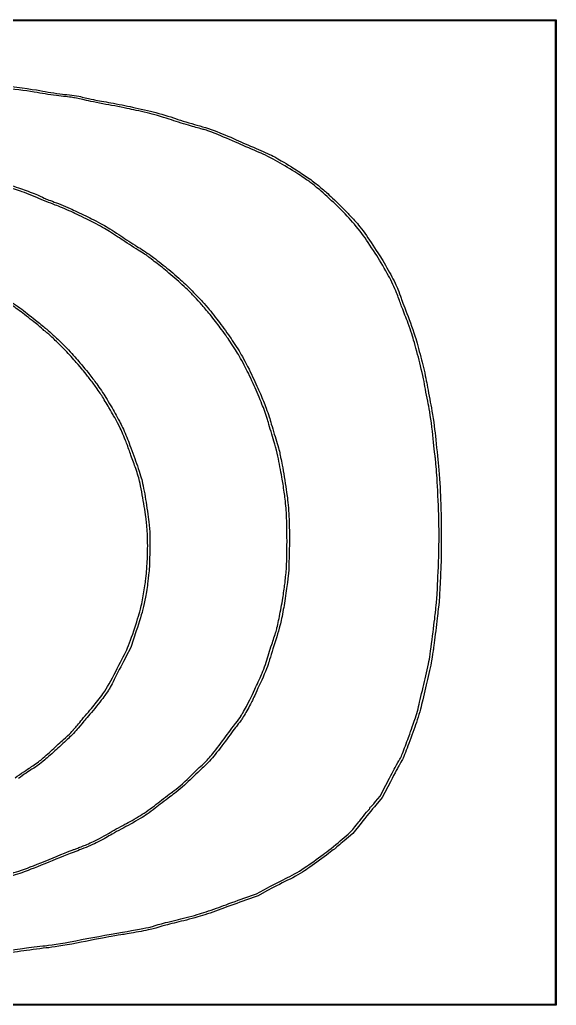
# Model space of a CAD drawing. Header units: millimetres. Extents: x 2 to 499, y 1 to 498.
# Drawn here: x 363.9 to 499.2, y 249 to 497.6 of the extents above; entities that cross this region are included whole.
import ezdxf

# ---------------------------------------------------------------- set-up
doc = ezdxf.new("R2010")
doc.units = ezdxf.units.MM
doc.layers.add('Calque_1', color=7, linetype='CONTINUOUS')

msp = doc.modelspace()

# ---------------------------------------------------------------- linework, layer by layer
at = {"layer": 'Calque_1', "color": 7}
for points in [[(1.796691, 373.29906), (1.796691, 497.562898), (250.50378, 497.562898), (499.21088, 497.562898), (499.21088, 373.29906), (499.21088, 249.03523), (250.50378, 249.03523), (1.796691, 249.03523)], [(499.05032, 373.29906), (499.05032, 497.239925), (250.58406, 497.239925), (2.11781, 497.239925), (2.11781, 373.29906), (2.11781, 249.3582), (250.58406, 249.3582), (499.05032, 249.3582)]]:
    msp.add_lwpolyline(points, close=True, dxfattribs=at)
for points in [[(396.45899, 370.95751), (396.75772, 368.45447), (396.69642, 363.77137)], [(393.29451, 343.42407), (391.92207, 339.22542), (390.67315, 336.88388)], [(453.63247, 300.41038), (454.81733, 301.80546), (456.22459, 304.52828)], [(457.37111, 305.39398), (455.30914, 301.43757), (453.69784, 299.53005)], [(449.99927, 294.98237), (447.91199, 292.34223), (445.74443, 290.52477)], [(420.44188, 276.02538), (423.63865, 277.14179), (426.38259, 278.63976)], [(426.24247, 277.86723), (424.00066, 276.61739), (420.86371, 275.5205)]]:
    msp.add_lwpolyline(points, dxfattribs=at)
for points in [[(360.48723, 480.858437), (363.97539, 480.455118), (368.12988, 479.875555), (369.71942, 479.570518)], [(368.99687, 479.070574), (367.45147, 479.372466), (364.16402, 479.843721), (361.6914, 480.117807)], [(374.37562, 478.271515), (372.96269, 478.409105), (370.54225, 478.76868), (368.99687, 479.070574)], [(369.71942, 479.570518), (371.30896, 479.265483), (373.80165, 478.894253), (375.25873, 478.745563)], [(377.74737, 477.86719), (377.30584, 477.95197), (375.78855, 478.133924), (374.37562, 478.271515)], [(375.25873, 478.745563), (376.71581, 478.596872), (378.70274, 478.293656), (379.67413, 478.071747)], [(380.71773, 477.209547), (379.52557, 477.486464), (378.18891, 477.782402), (377.74737, 477.86719)], [(379.67413, 478.071747), (380.64551, 477.849838), (381.90991, 477.563606), (382.48392, 477.435673)], [(386.33731, 476.084947), (384.4387, 476.426563), (381.90988, 476.932632), (380.71773, 477.209547)], [(382.48392, 477.435673), (383.05792, 477.307741), (384.75584, 476.98686), (386.25708, 476.722608)], [(386.25708, 476.722608), (387.75831, 476.458353), (390.21487, 475.983297), (391.71611, 475.666924)], [(392.11748, 474.960675), (390.837, 475.237409), (388.23594, 475.743332), (386.33731, 476.084947)], [(391.71611, 475.666924), (393.21734, 475.350552), (395.85453, 474.736617), (397.57654, 474.302625)], [(397.33567, 473.72271), (395.74613, 474.126856), (393.39793, 474.683941), (392.11748, 474.960675)], [(402.7947, 472.102913), (401.38177, 472.589653), (398.92521, 473.318561), (397.33567, 473.72271)], [(397.57654, 474.302625), (399.29854, 473.868632), (401.83499, 473.116207), (403.2131, 472.630569)], [(403.2131, 472.630569), (404.59121, 472.14493), (407.01164, 471.408605), (408.59185, 470.994293)], [(407.45093, 470.648331), (406.30293, 470.961612), (404.20763, 471.616175), (402.7947, 472.102913)], [(410.42129, 469.861124), (409.93559, 469.980814), (408.59894, 470.335051), (407.45093, 470.648331)], [(408.59185, 470.994293), (410.48126, 470.498909), (412.45446, 469.835564), (414.35504, 469.056836)], [(414.03388, 468.523326), (412.53265, 469.139433), (410.90698, 469.74144), (410.42129, 469.861124)], [(419.65348, 466.114004), (418.06393, 466.823027), (415.53512, 467.907223), (414.03388, 468.523326)], [(414.35504, 469.056836), (415.94458, 468.40555), (418.32889, 467.386048), (419.65351, 466.791279)], [(424.79139, 463.883385), (423.55508, 464.401201), (421.24302, 465.40498), (419.65348, 466.114004)], [(419.65351, 466.791279), (420.97813, 466.196509), (423.25406, 465.206518), (424.71114, 464.591301)], [(424.71114, 464.591301), (426.16822, 463.976083), (427.86614, 463.169232), (428.4843, 462.798299)], [(429.60818, 461.412133), (428.15512, 462.277406), (426.06282, 463.350857), (424.79139, 463.883385)], [(428.4843, 462.798299), (429.10245, 462.427368), (429.86109, 461.985643), (430.17017, 461.816689)], [(434.26442, 458.521604), (433.11641, 459.270024), (431.02111, 460.570761), (429.60818, 461.412133)], [(430.17017, 461.816689), (430.47925, 461.647735), (431.49077, 461.032181), (432.41801, 460.448794)], [(432.41801, 460.448794), (433.34524, 459.865406), (434.84508, 458.897962), (435.75099, 458.29892)], [(436.93928, 456.731973), (436.61611, 456.967851), (435.41241, 457.773184), (434.26442, 458.521604)], [(435.75099, 458.29892), (436.6569, 457.699876), (437.95745, 456.753625), (438.64107, 456.196137)], [(364.072, 454.357174), (362.93931, 454.753276), (361.07328, 455.337856), (359.92527, 455.656239)], [(360.18168, 456.234462), (361.4536, 455.875726), (363.43356, 455.249355), (364.58156, 454.842524)], [(364.58156, 454.842524), (365.72956, 454.435696), (367.42748, 453.773851), (368.35471, 453.371757)], [(439.0953, 455.019152), (438.23265, 455.725327), (437.26245, 456.496096), (436.93928, 456.731973)], [(438.64107, 456.196137), (439.3247, 455.63865), (440.3898, 454.753353), (441.00796, 454.228814)], [(443.08366, 451.445417), (441.75271, 452.704796), (439.95794, 454.312978), (439.0953, 455.019152)], [(368.75614, 452.50814), (367.31257, 453.129008), (365.20471, 453.961073), (364.072, 454.357174)], [(368.35471, 453.371757), (369.28194, 452.969665), (370.17146, 452.571135), (370.33141, 452.486137)], [(373.27962, 450.67477), (372.23528, 451.062257), (370.19971, 451.887273), (368.75614, 452.50814)], [(370.33141, 452.486137), (370.49135, 452.401137), (371.75576, 451.906567), (373.1412, 451.387091)], [(441.00796, 454.228814), (441.62611, 453.704273), (443.02287, 452.394756), (444.11186, 451.318778)], [(373.1412, 451.387091), (374.52664, 450.867613), (376.49107, 450.044627), (377.50662, 449.558231)], [(377.34601, 448.947851), (376.15385, 449.510171), (374.32398, 450.287283), (373.27962, 450.67477)], [(447.43032, 447.02454), (446.37062, 448.196644), (444.41462, 450.186038), (443.08366, 451.445417)], [(444.11186, 451.318778), (445.20084, 450.242799), (446.46094, 448.962033), (446.91206, 448.472633)], [(381.68192, 446.847894), (380.48931, 447.440552), (378.53816, 448.385531), (377.34601, 448.947851)], [(377.50662, 449.558231), (378.52216, 449.071836), (380.34761, 448.194352), (381.56316, 447.608265)], [(381.56316, 447.608265), (382.77872, 447.022178), (384.65728, 446.020461), (385.73771, 445.382228)], [(446.91206, 448.472633), (447.36318, 447.983232), (448.2111, 447.071539), (448.79633, 446.446649)], [(385.69591, 444.675177), (384.68081, 445.277514), (382.87451, 446.255238), (381.68192, 446.847894)], [(385.73771, 445.382228), (386.81817, 444.743992), (388.67756, 443.555275), (389.86973, 442.740632)], [(450.9907, 442.523953), (450.09218, 443.827172), (448.49001, 445.852436), (447.43032, 447.02454)], [(448.79633, 446.446649), (449.38156, 445.821759), (450.69541, 444.077704), (451.71602, 442.570974)], [(389.49416, 442.238081), (388.42023, 442.976146), (386.71101, 444.072839), (385.69591, 444.675177)], [(389.86973, 442.740632), (391.06187, 441.92599), (392.85559, 440.766717), (393.85572, 440.164469)], [(454.30101, 437.489934), (453.37885, 438.955423), (451.88921, 441.220732), (450.9907, 442.523953)], [(451.71602, 442.570974), (452.73661, 441.064244), (454.14753, 438.920909), (454.85137, 437.808009)], [(393.749, 439.490746), (392.48278, 440.263714), (390.56811, 441.500015), (389.49416, 442.238081)], [(393.85572, 440.164469), (394.85586, 439.56222), (396.40913, 438.519332), (397.30743, 437.846939)], [(396.1315, 437.96745), (396.0874, 438.0323), (395.01522, 438.717778), (393.749, 439.490746)], [(397.54347, 436.85771), (396.81104, 437.403222), (396.17565, 437.902606), (396.1315, 437.96745)], [(397.30743, 437.846939), (398.20573, 437.174542), (399.88013, 435.860887), (401.02832, 434.927702)], [(457.21387, 432.445655), (456.53395, 433.754519), (455.22317, 436.024444), (454.30101, 437.489934)], [(454.85137, 437.808009), (455.55522, 436.69511), (456.73356, 434.66038), (457.46991, 433.286389)], [(400.67438, 434.400382), (399.6848, 435.206401), (398.2759, 436.312199), (397.54347, 436.85771)], [(401.02832, 434.927702), (402.17649, 433.994518), (403.91068, 432.494282), (404.88206, 431.593848)], [(404.48061, 431.111667), (403.37676, 432.114443), (401.66396, 433.594363), (400.67438, 434.400382)], [(459.0912, 428.32775), (458.73858, 429.283734), (457.89377, 431.136791), (457.21387, 432.445655)], [(457.46991, 433.286389), (458.20626, 431.912396), (459.01723, 430.243204), (459.27206, 429.577072)], [(407.51537, 428.181248), (406.9501, 428.790203), (405.58445, 430.108891), (404.48061, 431.111667)], [(404.88206, 431.593848), (405.85345, 430.693415), (407.29849, 429.281679), (408.09327, 428.456656)], [(409.28582, 426.266624), (408.87734, 426.710713), (408.08064, 427.572294), (407.51537, 428.181248)], [(408.09327, 428.456656), (408.88804, 427.631636), (409.6551, 426.837704), (409.79786, 426.692365)], [(460.10488, 425.539935), (459.89998, 426.117249), (459.44383, 427.371766), (459.0912, 428.32775)], [(459.27206, 429.577072), (459.5269, 428.91094), (459.90158, 427.893575), (460.10469, 427.316261)], [(360.93275, 426.905633), (361.9284, 426.314604), (363.69858, 425.099164), (364.86647, 424.204657)], [(364.2601, 423.86229), (363.20041, 424.660393), (361.93599, 425.557022), (361.45031, 425.854795)], [(411.3164, 423.925071), (410.60805, 424.768838), (409.6943, 425.822537), (409.28582, 426.266624)], [(409.79786, 426.692365), (409.9406, 426.547026), (410.66669, 425.701422), (411.41139, 424.813246)], [(460.10469, 427.316261), (460.3078, 426.738947), (461.0912, 424.667884), (461.8456, 422.713897)], [(461.44928, 422.052465), (460.91476, 423.393259), (460.30978, 424.962621), (460.10488, 425.539935)], [(367.79228, 421.109179), (366.90928, 421.825286), (365.3198, 423.064185), (364.2601, 423.86229)], [(364.86647, 424.204657), (366.03436, 423.310146), (367.71242, 421.992663), (368.5955, 421.276917)], [(413.89163, 420.695342), (413.18358, 421.627926), (412.02473, 423.081304), (411.3164, 423.925071)], [(411.41139, 424.813246), (412.1561, 423.925071), (413.45504, 422.290021), (414.29794, 421.179801)], [(461.8456, 422.713897), (462.59999, 420.759911), (463.54251, 417.998492), (463.94008, 416.577412)], [(369.64154, 419.564937), (369.50745, 419.698163), (368.67527, 420.393072), (367.79228, 421.109179)], [(368.5955, 421.276917), (369.47858, 420.56117), (370.45226, 419.755999), (370.75922, 419.487646)], [(416.45287, 417.142943), (415.75222, 418.164179), (414.59966, 419.762758), (413.89163, 420.695342)], [(414.29794, 421.179801), (415.14084, 420.069582), (416.44827, 418.252859), (417.20335, 417.14264)], [(463.08951, 417.288614), (462.72192, 418.567937), (461.98381, 420.71167), (461.44928, 422.052465)], [(370.5991, 418.757503), (370.20654, 419.068365), (369.77563, 419.43171), (369.64154, 419.564937)], [(372.59197, 416.981153), (371.88846, 417.647285), (370.99168, 418.446643), (370.5991, 418.757503)], [(370.75922, 419.487646), (371.06619, 419.219294), (371.78871, 418.566413), (372.36481, 418.0368)], [(372.36481, 418.0368), (372.94093, 417.507187), (374.01616, 416.489822), (374.75423, 415.77599)], [(375.42716, 414.15514), (374.5713, 415.043316), (373.29546, 416.315021), (372.59197, 416.981153)], [(374.75423, 415.77599), (375.4923, 415.062157), (376.85466, 413.606086), (377.7817, 412.540276)], [(418.81204, 413.509498), (418.21515, 414.486659), (417.15353, 416.121709), (416.45287, 417.142943)], [(417.20335, 417.14264), (417.95844, 416.03242), (419.11965, 414.205498), (419.78384, 413.082811)], [(464.61149, 411.732843), (464.14201, 413.509194), (463.45711, 416.009291), (463.08951, 417.288614)], [(463.94008, 416.577412), (464.33767, 415.156331), (464.99128, 412.721922), (465.39256, 411.167615)], [(378.16799, 411.154112), (377.51639, 411.916501), (376.28301, 413.266965), (375.42716, 414.15514)], [(421.03657, 409.472033), (420.40996, 410.715478), (419.40891, 412.532338), (418.81204, 413.509498)], [(419.78384, 413.082811), (420.44803, 411.960125), (421.60309, 409.743725), (422.35063, 408.157475)], [(377.7817, 412.540276), (378.70872, 411.474464), (379.62477, 410.420766), (379.81737, 410.198722)], [(379.75114, 409.297017), (379.532, 409.556027), (378.81959, 410.391719), (378.16799, 411.154112)], [(379.81737, 410.198722), (380.00995, 409.976678), (380.60279, 409.249988), (381.13482, 408.583857)], [(465.97494, 405.6771), (465.69453, 407.231408), (465.08097, 409.956493), (464.61149, 411.732843)], [(465.39256, 411.167615), (465.79384, 409.613308), (466.30784, 407.287902), (466.53481, 406.000048)], [(381.03574, 407.695682), (380.54835, 408.317404), (379.97028, 409.038006), (379.75114, 409.297017)], [(382.81838, 405.354128), (382.32533, 406.02026), (381.52315, 407.073959), (381.03574, 407.695682)], [(381.13482, 408.583857), (381.66684, 407.917725), (382.55559, 406.769156), (383.10983, 406.031482)], [(423.26188, 404.708182), (422.66456, 406.084855), (421.66317, 408.228587), (421.03657, 409.472033)], [(422.35063, 408.157475), (423.09819, 406.571226), (423.97831, 404.655699), (424.30645, 403.90075)], [(384.59328, 402.770344), (384.11015, 403.525294), (383.31144, 404.687996), (382.81838, 405.354128)], [(383.10983, 406.031482), (383.66405, 405.293807), (384.67578, 403.804094), (385.35809, 402.72101)], [(467.03805, 400.105818), (466.73375, 401.615716), (466.25537, 404.122793), (465.97494, 405.6771)], [(466.53481, 406.000048), (466.76178, 404.712194), (467.23358, 402.205116), (467.58323, 400.428766)], [(386.3939, 399.782845), (385.88668, 400.671021), (385.0764, 402.015396), (384.59328, 402.770344)], [(385.35809, 402.72101), (386.04041, 401.637924), (387.10849, 399.843403), (387.7316, 398.733183)], [(425.16671, 400.186561), (424.71636, 401.296781), (423.85919, 403.33151), (423.26188, 404.708182)], [(424.30645, 403.90075), (424.6346, 403.145801), (425.2656, 401.619753), (425.70865, 400.509534)], [(426.48366, 396.391629), (426.20968, 397.368623), (425.61707, 399.076342), (425.16671, 400.186561)], [(425.70865, 400.509534), (426.1517, 399.399314), (426.7636, 397.618927), (427.06842, 396.553116)], [(467.58323, 400.428766), (467.93288, 398.652414), (468.40272, 395.49132), (468.62731, 393.4041)], [(387.46167, 397.925751), (387.38167, 398.058977), (386.90112, 398.894669), (386.3939, 399.782845)], [(388.57775, 395.86791), (388.04397, 396.866497), (387.54174, 397.792524), (387.46167, 397.925751)], [(387.7316, 398.733183), (388.35471, 397.622964), (389.22849, 395.98792), (389.67336, 395.09973)], [(468.07345, 392.84203), (467.79498, 395.45175), (467.35759, 398.520256), (467.03805, 400.105818)], [(389.54925, 393.93008), (389.54871, 393.99728), (389.11153, 394.86933), (388.57775, 395.86791)], [(427.84199, 391.87001), (427.36887, 393.37991), (426.75762, 395.41463), (426.48366, 396.391629)], [(427.06842, 396.553116), (427.37325, 395.48731), (428.01188, 393.37991), (428.48763, 391.87001)], [(389.80299, 393.32338), (389.66397, 393.58985), (389.5498, 393.86285), (389.54925, 393.93008)], [(389.67336, 395.09973), (390.11821, 394.21156), (390.84925, 392.50384), (391.29787, 391.30481)], [(390.58947, 391.46629), (390.29591, 392.22124), (389.94199, 393.05693), (389.80299, 393.32338)], [(468.70299, 387.27074), (468.62199, 387.84976), (468.33862, 390.35684), (468.07345, 392.84203)], [(468.62731, 393.4041), (468.85188, 391.31689), (469.21155, 387.90145), (469.42656, 385.81424)], [(391.6873, 388.47879), (391.37704, 389.36697), (390.88302, 390.71134), (390.58947, 391.46629)], [(391.29787, 391.30481), (391.74649, 390.10577), (392.57728, 387.85304), (393.14407, 386.29873)], [(429.2879, 386.13725), (428.96577, 387.78036), (428.31511, 390.3601), (427.84199, 391.87001)], [(428.48763, 391.87001), (428.96337, 390.3601), (429.42428, 388.67001), (429.51185, 388.11423)], [(392.88984, 385.16832), (392.5387, 386.1009), (391.99755, 387.59062), (391.6873, 388.47879)], [(429.51185, 388.11423), (429.59945, 387.55845), (429.70621, 387.04659), (429.74912, 386.97677)], [(393.14407, 386.29873), (393.71086, 384.74442), (394.39327, 382.63702), (394.66055, 381.61562)], [(430.17182, 381.29265), (430.00779, 382.31405), (429.61004, 384.49412), (429.2879, 386.13725)], [(429.74912, 386.97677), (429.79192, 386.90697), (430.11742, 385.14527), (430.47224, 383.06194)], [(469.09095, 382.74603), (468.95865, 384.6556), (468.78407, 386.69173), (468.70299, 387.27074)], [(469.42656, 385.81424), (469.64157, 383.72702), (469.90252, 380.02091), (470.00647, 377.57844)], [(394.02046, 381.61562), (393.74977, 382.63702), (393.241, 384.23574), (392.88984, 385.16832)], [(430.47224, 383.06194), (430.82705, 380.97861), (431.22621, 378.43838), (431.35928, 377.41697)], [(469.52432, 373.9666), (469.41826, 376.88571), (469.22325, 380.83645), (469.09095, 382.74603)], [(395.07525, 376.28656), (394.76581, 378.19614), (394.29115, 380.59422), (394.02046, 381.61562)], [(394.66055, 381.61562), (394.92782, 380.59422), (395.3746, 378.34147), (395.65339, 376.60954)], [(430.72107, 377.57846), (430.583, 378.59986), (430.33584, 380.27125), (430.17182, 381.29265)], [(395.81499, 371.36122), (395.71759, 372.16059), (395.3847, 374.37698), (395.07525, 376.28656)], [(395.65339, 376.60954), (395.93217, 374.87759), (396.29469, 372.33419), (396.45899, 370.95751)], [(431.13813, 373.29906), (431.04683, 374.63133), (430.85914, 376.55705), (430.72107, 377.57846)], [(431.35928, 377.41697), (431.49234, 376.39557), (431.68638, 374.10943), (431.79049, 372.33669)], [(470.00647, 377.57844), (470.11039, 375.13594), (470.20177, 370.55781), (470.2095, 367.40479)], [(431.30695, 366.03218), (431.30595, 368.6967), (431.22945, 371.9668), (431.13813, 373.29906)], [(469.61052, 363.87369), (469.67472, 366.75236), (469.64032, 370.77391), (469.52432, 373.9666)], [(396.1198, 367.48555), (396.0495, 368.81782), (395.91238, 370.56187), (395.81499, 371.36122)], [(431.79049, 372.33669), (431.91098, 370.28476), (431.94318, 367.23331), (431.87909, 363.9394)], [(396.1188, 362.1565), (396.1897, 363.75522), (396.1904, 366.15329), (396.1198, 367.48555)], [(431.13877, 359.00751), (431.23287, 360.20655), (431.30848, 363.36764), (431.30695, 366.03218)], [(470.2095, 367.40479), (470.2175, 364.25176), (470.1696, 360.65466), (470.10342, 359.41121)], [(396.69642, 363.77137), (396.66272, 361.19566), (396.59652, 358.83391), (396.54945, 358.52305)], [(431.87909, 363.9394), (431.82369, 361.09363), (431.73783, 358.3656), (431.68822, 357.87711)], [(469.44071, 358.6038), (469.47541, 358.87026), (469.55183, 361.2417), (469.61052, 363.87369)], [(395.89353, 358.36158), (395.94653, 358.85006), (396.04783, 360.55778), (396.1188, 362.1565)], [(395.63451, 356.02002), (395.72401, 356.81938), (395.8406, 357.87307), (395.89353, 358.36158)], [(396.54945, 358.52305), (396.50225, 358.21219), (396.35044, 357.01317), (396.21188, 355.85854)], [(430.80245, 355.53556), (430.89335, 356.2461), (431.04474, 357.80847), (431.13877, 359.00751)], [(469.2721, 355.05111), (469.3301, 356.73863), (469.40599, 358.33735), (469.44071, 358.6038)], [(470.10342, 359.41121), (470.03742, 358.16777), (469.91433, 355.60247), (469.82999, 353.71055)], [(395.06933, 352.30583), (395.29065, 353.54927), (395.54498, 355.22065), (395.63451, 356.02002)], [(396.21188, 355.85854), (396.07331, 354.7039), (395.81328, 352.95986), (395.63403, 351.98285)], [(430.3153, 352.14434), (430.49228, 353.29896), (430.71149, 354.82501), (430.80245, 355.53556)], [(431.68822, 357.87711), (431.63862, 357.38861), (431.45328, 355.93523), (431.27636, 354.64738)], [(431.27636, 354.64738), (431.09946, 353.35952), (430.77524, 351.2158), (430.55589, 349.88354)], [(469.01081, 350.52948), (469.09651, 351.32884), (469.2141, 353.36356), (469.2721, 355.05111)], [(469.82999, 353.71055), (469.74569, 351.81866), (469.64233, 350.21486), (469.60038, 350.14659)], [(394.26831, 348.59164), (394.48755, 349.391), (394.84801, 351.06239), (395.06933, 352.30583)], [(395.63403, 351.98285), (395.45477, 351.00586), (395.16386, 349.62515), (394.98754, 348.91461)], [(429.51006, 347.62272), (429.77596, 348.95498), (430.13832, 350.98971), (430.3153, 352.14434)], [(468.76522, 348.26866), (468.81462, 348.71276), (468.92511, 349.73011), (469.01081, 350.52948)], [(392.64961, 343.42407), (393.32066, 345.46688), (394.04908, 347.79229), (394.26831, 348.59164)], [(394.98754, 348.91461), (394.81122, 348.20407), (394.04936, 345.73333), (393.29451, 343.42407)], [(430.55589, 349.88354), (430.33654, 348.55127), (429.97637, 346.66188), (429.75547, 345.68489)], [(468.13372, 343.1011), (468.43167, 345.49917), (468.71583, 347.82458), (468.76522, 348.26866)], [(469.34908, 348.25736), (469.25288, 347.28657), (468.95954, 344.74824), (468.69735, 342.61661)], [(469.60038, 350.14659), (469.55838, 350.07829), (469.44533, 349.22816), (469.34908, 348.25736)], [(429.75547, 345.68489), (429.53459, 344.70789), (428.85339, 342.34615), (428.24169, 340.43657)], [(428.70981, 343.94073), (428.88405, 344.63355), (429.24416, 346.29046), (429.51006, 347.62272)], [(390.73257, 338.33726), (391.11588, 339.0922), (391.97854, 341.38127), (392.64961, 343.42407)], [(427.7515, 340.87248), (428.10434, 341.86718), (428.53559, 343.24789), (428.70981, 343.94073)], [(467.20135, 336.31868), (467.41621, 337.65094), (467.83578, 340.70303), (468.13372, 343.1011)], [(426.39168, 336.61451), (426.78674, 337.96169), (427.39866, 339.87778), (427.7515, 340.87248)], [(468.69735, 342.61661), (468.43515, 340.485), (468.19273, 338.5956), (468.15862, 338.41796)], [(388.12128, 333.22044), (389.17418, 335.27973), (390.34928, 337.58229), (390.73257, 338.33726)], [(428.24169, 340.43657), (427.62997, 338.527), (426.91676, 336.23792), (426.65675, 335.34975)], [(468.15862, 338.41796), (468.12442, 338.24033), (467.93985, 337.11396), (467.74828, 335.91492)], [(390.67315, 336.88388), (389.98626, 335.59601), (388.78389, 333.27788), (388.00123, 331.73246)], [(424.88719, 332.41587), (425.31961, 333.37792), (425.99662, 335.26731), (426.39168, 336.61451)], [(466.00193, 330.66664), (466.44675, 332.44299), (466.98649, 334.98641), (467.20135, 336.31868)], [(467.74828, 335.91492), (467.55671, 334.71589), (467.04017, 332.29011), (466.60043, 330.52432)], [(385.10955, 327.89138), (385.71308, 328.76306), (387.06836, 331.16113), (388.12128, 333.22044)], [(426.65675, 335.34975), (426.39676, 334.46158), (425.48273, 332.20883), (424.62561, 330.34368)], [(388.00123, 331.73246), (387.21857, 330.18706), (386.50551, 328.80634), (386.41666, 328.66423)], [(423.20187, 328.75258), (423.69639, 329.80532), (424.45479, 331.45378), (424.88719, 332.41587)], [(464.62308, 324.93387), (464.93662, 326.31054), (465.55711, 328.89029), (466.00193, 330.66664)], [(386.41666, 328.66423), (386.32776, 328.52211), (385.84452, 327.82448), (385.34269, 327.11393)], [(422.30275, 326.74805), (422.30275, 326.79775), (422.70736, 327.69986), (423.20187, 328.75258)], [(424.62561, 330.34368), (423.7685, 328.4785), (422.89424, 326.58043), (422.68282, 326.12573)], [(466.60043, 330.52432), (466.16068, 328.75851), (465.55037, 326.21625), (465.24418, 324.87485)], [(385.34269, 327.11393), (384.84087, 326.4034), (383.51804, 324.73201), (382.40306, 323.39975)], [(382.64571, 324.69164), (383.39729, 325.57982), (384.50603, 327.01969), (385.10955, 327.89138)], [(421.05841, 324.41193), (421.7428, 325.64702), (422.30275, 326.69828), (422.30275, 326.74805)], [(422.68282, 326.12573), (422.47142, 325.67103), (421.79413, 324.39933), (421.17775, 323.29972)], [(379.67717, 321.14228), (380.55827, 322.20626), (381.89411, 323.80347), (382.64571, 324.69164)], [(382.40306, 323.39975), (381.28808, 322.06749), (380.25053, 320.83212), (380.09739, 320.65449)], [(419.64049, 321.85809), (419.73599, 322.0276), (420.37402, 323.17682), (421.05841, 324.41193)], [(421.17775, 323.29972), (420.56136, 322.20011), (419.9156, 321.11875), (419.7427, 320.89671)], [(463.39682, 320.65449), (463.7577, 321.63148), (464.30952, 323.5572), (464.62308, 324.93387)], [(465.24418, 324.87485), (464.93798, 323.53345), (464.2612, 321.23575), (463.7402, 319.76884)], [(377.79086, 318.92183), (377.94722, 319.0791), (378.79607, 320.07831), (379.67717, 321.14228)], [(380.09739, 320.65449), (379.94426, 320.47685), (379.30074, 319.70246), (378.66736, 318.93363)], [(418.35917, 320.13326), (418.96842, 320.9124), (419.54502, 321.68857), (419.64049, 321.85809)], [(419.7427, 320.89671), (419.5698, 320.67466), (419.11056, 320.09331), (418.72216, 319.60482)], [(462.53187, 318.23219), (462.64666, 318.58746), (463.03593, 319.67749), (463.39682, 320.65449)], [(378.66736, 318.93363), (378.03397, 318.16481), (376.92185, 317.00212), (376.19597, 316.34986)], [(376.82419, 317.77865), (377.1995, 318.16652), (377.50657, 318.51808), (377.50657, 318.55989)], [(377.50657, 318.55989), (377.50657, 318.60169), (377.6345, 318.76457), (377.79086, 318.92183)], [(415.42339, 316.22313), (416.4288, 317.59455), (417.7499, 319.35412), (418.35917, 320.13326)], [(418.72216, 319.60482), (418.33375, 319.11632), (417.19664, 317.59027), (416.19523, 316.2136)], [(461.35229, 315.00245), (461.88622, 316.42354), (462.41704, 317.87692), (462.53187, 318.23219)], [(463.7402, 319.76884), (463.2192, 318.30195), (462.35111, 315.91352), (461.81108, 314.46125)], [(372.12782, 313.47691), (373.0109, 314.3254), (374.2753, 315.48171), (374.93761, 316.0465)], [(376.19597, 316.34986), (375.47009, 315.69759), (374.09552, 314.4224), (373.14138, 313.51608)], [(374.93761, 316.0465), (375.59992, 316.6113), (376.44887, 317.39075), (376.82419, 317.77865)], [(412.31124, 312.18596), (413.01751, 313.03499), (414.41798, 314.85171), (415.42339, 316.22313)], [(416.19523, 316.2136), (415.19381, 314.83692), (413.67589, 312.87486), (412.82204, 311.85347)], [(369.21816, 310.88455), (369.93539, 311.46186), (371.24474, 312.62843), (372.12782, 313.47691)], [(373.14138, 313.51608), (372.18723, 312.60976), (370.89109, 311.44706), (370.26105, 310.9323)], [(460.05508, 311.68632), (460.2346, 312.08912), (460.81834, 313.58137), (461.35229, 315.00245)], [(461.81108, 314.46125), (461.27106, 313.00896), (460.57844, 311.34544), (460.27193, 310.7645)], [(366.60342, 309.02745), (367.32429, 309.47155), (368.50092, 310.30724), (369.21816, 310.88455)], [(370.26105, 310.9323), (369.631, 310.41755), (368.87526, 309.81471), (368.58162, 309.59266)], [(412.82204, 311.85347), (411.9682, 310.83207), (410.66331, 309.45298), (409.92227, 308.78884)], [(410.1263, 309.83489), (410.62174, 310.27899), (411.60498, 311.33696), (412.31124, 312.18596)], [(458.55999, 308.98157), (459.07047, 309.93332), (459.54225, 310.76646), (459.6084, 310.833)], [(460.27193, 310.7645), (459.96542, 310.18358), (459.65127, 309.62777), (459.57385, 309.52935)], [(459.6084, 310.833), (459.6745, 310.8995), (459.87557, 311.28352), (460.05508, 311.68632)], [(362.72814, 306.4033), (364.13868, 307.4025), (365.88255, 308.58337), (366.60342, 309.02745)], [(366.98574, 308.543), (366.40167, 308.18774), (364.86313, 307.15049), (363.56678, 306.23804)], [(368.58162, 309.59266), (368.28797, 309.37062), (367.56983, 308.89827), (366.98574, 308.543)], [(409.92227, 308.78884), (409.18123, 308.1247), (407.59952, 306.62826), (406.40737, 305.46342)], [(406.71352, 306.55873), (408.0951, 307.91653), (409.63085, 309.3908), (410.1263, 309.83489)], [(456.22459, 304.52828), (456.99859, 306.02584), (458.04951, 308.02982), (458.55999, 308.98157)], [(459.57385, 309.52935), (459.49635, 309.43095), (458.50518, 307.57003), (457.37111, 305.39398)], [(402.4545, 302.8583), (403.55898, 303.63698), (405.12545, 304.99803), (406.71352, 306.55873)], [(406.40737, 305.46342), (405.21465, 304.29803), (403.48161, 302.80855), (402.55394, 302.15155)], [(398.78074, 300.07007), (399.84043, 300.92614), (401.49363, 302.18083), (402.4545, 302.8583)], [(402.55394, 302.15155), (401.6267, 301.49486), (400.00104, 300.25973), (398.94134, 299.40679)], [(394.81228, 297.19392), (395.93524, 297.91973), (397.72104, 299.214), (398.78074, 300.07007)], [(398.94134, 299.40679), (397.88165, 298.55386), (396.19169, 297.32648), (395.18588, 296.67927)], [(453.69784, 299.53005), (452.81163, 298.48089), (451.14727, 296.43445), (449.99927, 294.98237)], [(450.95524, 297.21564), (451.48099, 297.8946), (451.9687, 298.4501), (452.03902, 298.4501)], [(452.03902, 298.4501), (452.10932, 298.4501), (452.16686, 298.55309), (452.16686, 298.67888)], [(452.16686, 298.67888), (452.16686, 298.80476), (452.23006, 298.93186), (452.30723, 298.96148)], [(452.30723, 298.96148), (452.38443, 298.99118), (452.98079, 299.64309), (453.63247, 300.41038)], [(395.18588, 296.67927), (394.18008, 296.03204), (392.15702, 294.86891), (390.6902, 294.09453)], [(390.82404, 294.89287), (391.89462, 295.43263), (393.68933, 296.4681), (394.81228, 297.19392)], [(449.6475, 295.5604), (449.841, 295.79182), (450.42948, 296.53669), (450.95524, 297.21564)], [(390.6902, 294.09453), (389.22339, 293.32015), (387.30076, 292.25558), (386.41768, 291.72884)], [(386.73791, 292.63023), (387.91471, 293.33492), (389.75346, 294.35311), (390.82404, 294.89287)], [(445.23432, 290.91553), (446.63014, 292.0907), (447.88017, 293.30126), (448.41483, 293.99564)], [(448.41483, 293.99564), (448.89932, 294.62482), (449.45402, 295.32897), (449.6475, 295.5604)], [(382.5376, 290.36568), (383.67098, 290.90648), (385.56112, 291.92553), (386.73791, 292.63023)], [(386.41768, 291.72884), (385.5346, 291.20208), (383.87281, 290.32278), (382.72481, 289.77482)], [(440.86373, 287.39973), (442.00275, 288.26855), (443.96952, 289.85066), (445.23432, 290.91553)], [(372.36866, 286.24888), (375.06204, 287.34499), (377.44635, 288.29401), (377.66713, 288.35783)], [(377.66713, 288.35783), (377.88789, 288.42173), (378.28528, 288.56988), (378.55021, 288.68724)], [(378.55021, 288.68724), (378.81513, 288.80459), (379.35701, 289.00901), (379.75441, 289.14149)], [(382.72481, 289.77482), (381.5768, 289.22686), (379.69826, 288.43787), (378.55025, 288.0215)], [(379.75441, 289.14149), (380.15178, 289.27399), (381.40423, 289.82486), (382.5376, 290.36568)], [(443.4966, 288.61091), (443.4525, 288.55791), (442.18804, 287.60037), (440.6868, 286.48306)], [(445.74443, 290.52477), (444.55227, 289.52516), (443.54074, 288.66393), (443.4966, 288.61091)], [(365.34233, 283.4461), (366.51342, 283.89153), (369.67526, 285.15278), (372.36866, 286.24888)], [(378.55025, 288.0215), (377.40225, 287.60513), (374.51217, 286.4648), (372.12786, 285.48741)], [(440.6868, 286.48306), (439.18557, 285.36574), (437.14886, 283.89372), (436.16079, 283.21192)], [(436.28778, 284.09678), (437.66552, 285.04457), (439.72471, 286.53089), (440.86373, 287.39973)], [(360.6861, 281.97494), (362.07594, 282.33866), (364.17125, 283.00067), (365.34233, 283.4461)], [(372.12786, 285.48741), (369.74355, 284.51003), (366.76973, 283.32342), (365.51937, 282.85051)], [(431.45465, 281.25562), (432.97467, 281.98549), (434.65227, 282.97166), (436.28778, 284.09678)], [(365.51937, 282.85051), (364.26902, 282.37758), (362.35434, 281.76433), (361.26455, 281.48768)], [(426.38259, 278.63976), (427.89176, 279.46364), (430.17418, 280.6408), (431.45465, 281.25562)], [(436.16079, 283.21192), (435.08863, 282.47208), (433.17891, 281.39667), (431.42427, 280.54466)], [(431.42427, 280.54466), (429.80727, 279.75949), (427.47544, 278.55465), (426.24247, 277.86723)], [(414.67616, 273.9445), (416.08908, 274.47496), (418.68365, 275.41135), (420.44188, 276.02538)], [(409.77094, 272.23491), (411.05589, 272.64474), (413.26323, 273.41404), (414.67616, 273.9445)], [(415.1578, 273.45571), (413.74487, 272.92335), (411.43281, 272.12049), (410.01988, 271.67155)], [(420.86371, 275.5205), (419.13838, 274.91721), (416.57072, 273.98808), (415.1578, 273.45571)], [(404.55275, 270.83149), (406.13782, 271.19354), (408.486, 271.82508), (409.77094, 272.23491)], [(410.01988, 271.67155), (408.60696, 271.22261), (406.18651, 270.5666), (404.64113, 270.21371)], [(390.99359, 267.68185), (393.9519, 268.17451), (396.66135, 268.68098), (397.01458, 268.80733)], [(397.01458, 268.80733), (397.36781, 268.93372), (398.55996, 269.29268), (399.66382, 269.60512)], [(400.3863, 269.14736), (399.59153, 268.91374), (398.32711, 268.54739), (397.5765, 268.33323)], [(399.66382, 269.60512), (400.76766, 269.91759), (402.96768, 270.46946), (404.55275, 270.83149)], [(404.64113, 270.21371), (403.09574, 269.86085), (401.18107, 269.38099), (400.3863, 269.14736)], [(386.97956, 266.38768), (385.69909, 266.17249), (382.30325, 265.52102), (379.43325, 264.93996)], [(379.51357, 265.58365), (382.86927, 266.24499), (388.03527, 267.18919), (390.99359, 267.68185)], [(389.78935, 266.85462), (389.52443, 266.81302), (388.26002, 266.60287), (386.97956, 266.38768)], [(393.24139, 267.43709), (391.60769, 267.15837), (390.05428, 266.89625), (389.78935, 266.85462)], [(397.5765, 268.33323), (396.82588, 268.11908), (394.87508, 267.71581), (393.24139, 267.43709)], [(371.2447, 263.56058), (369.611, 263.38298), (366.75705, 263.02332), (364.90259, 262.76136)], [(365.14347, 263.42031), (366.33562, 263.59636), (368.68381, 263.88456), (370.36166, 264.06077)], [(370.36166, 264.06077), (372.3848, 264.27327), (375.46727, 264.78618), (379.51357, 265.58365)], [(379.43325, 264.93996), (376.17172, 264.27964), (373.10125, 263.76241), (371.2447, 263.56058)], [(364.90259, 262.76136), (363.04812, 262.49938), (360.30255, 262.14084), (358.80132, 261.96457)], [(359.76471, 262.69407), (361.53087, 262.91747), (363.9513, 263.24428), (365.14347, 263.42031)]]:
    msp.add_open_spline(points, degree=3, dxfattribs=at)

doc.saveas('drawing.dxf')
